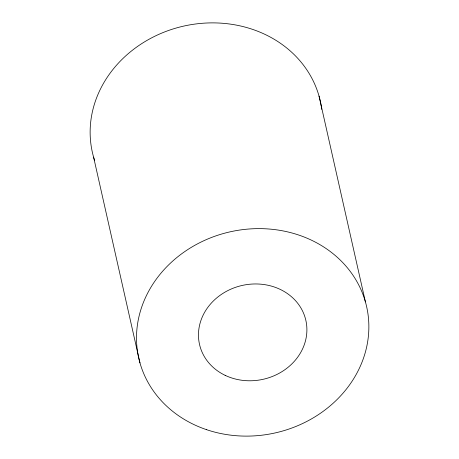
<?xml version="1.0" encoding="UTF-8"?>
<svg xmlns="http://www.w3.org/2000/svg" width="459" height="459" viewBox="0 0 459 459"><rect width="100%" height="100%" fill="white"/><g stroke="black" fill="none" stroke-linecap="round" stroke-linejoin="round"><path stroke-width="0.69" d="M319.045 96.138L365.41 301.879M93.59 157.121L139.955 362.862M94.623 160.512A116.81 103.04 -12.7 0 1 183.669 26.106A116.81 103.04 -12.7 0 1 321.748 109.34M206.366 429.607A116.81 103.04 -12.7 0 0 368.118 315.086A116.81 103.04 -12.7 0 0 183.571 252.421A116.81 103.04 -12.7 0 0 206.366 429.607M225.162 375.347A54.512 48.086 -12.7 0 0 306.899 330.193A54.512 48.086 -12.7 0 0 225.989 291.574A54.512 48.086 -12.7 0 0 225.162 375.347"/></g></svg>
